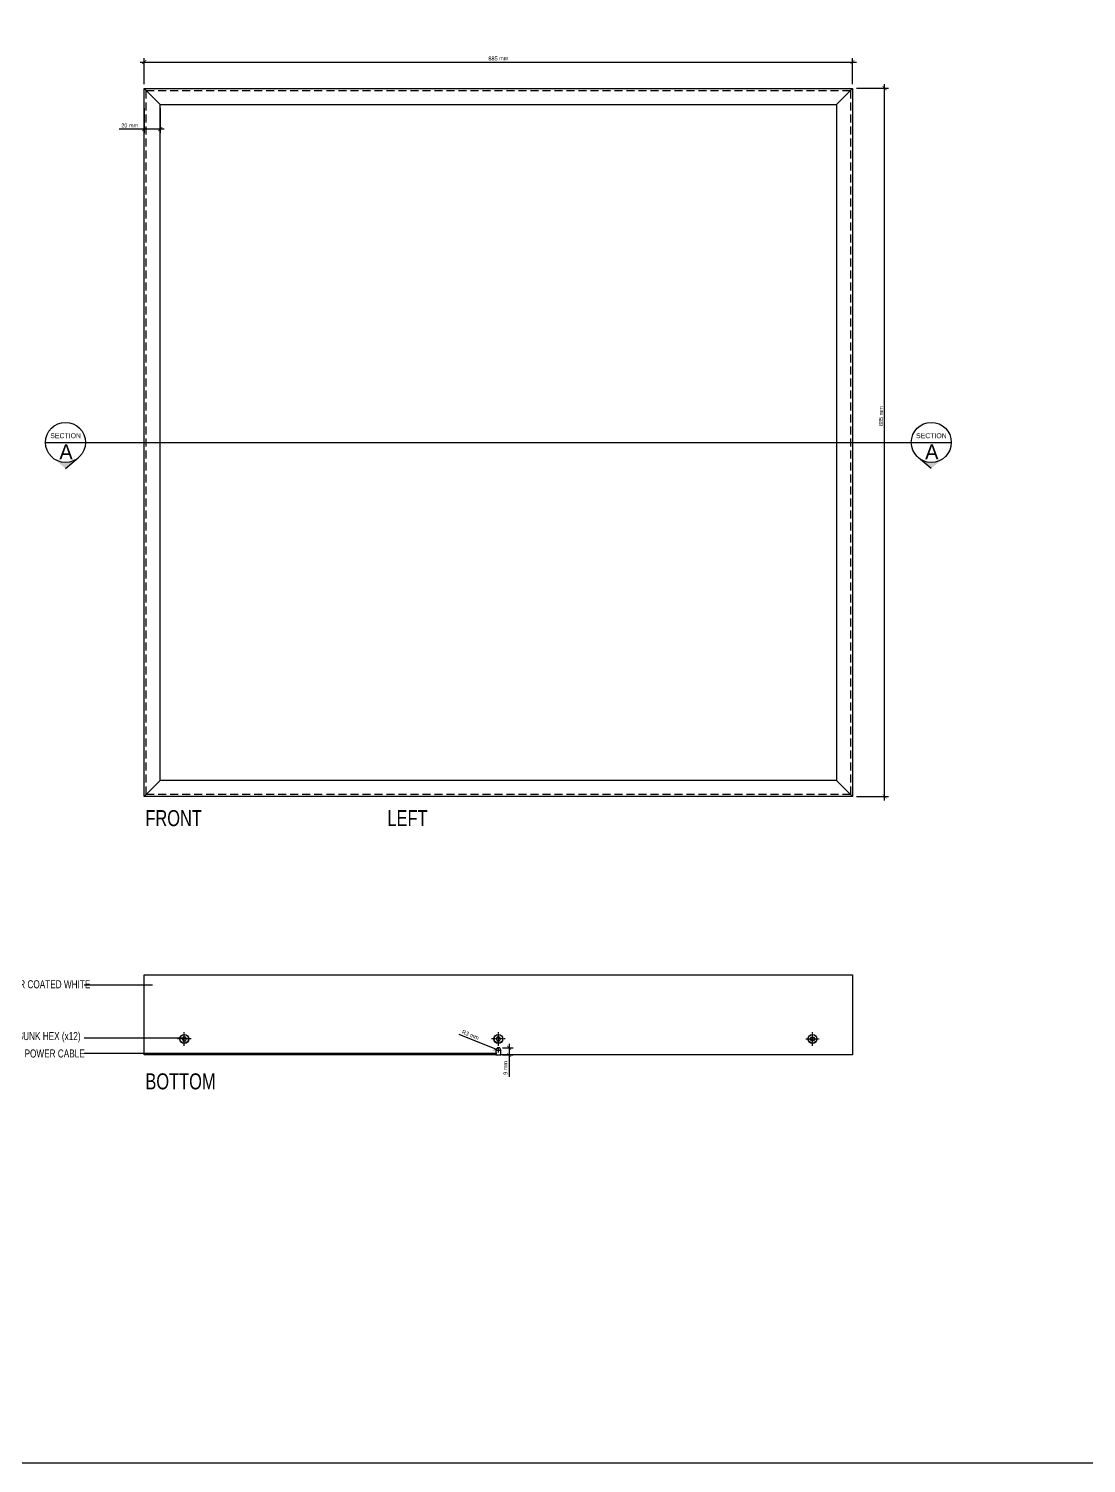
# Model space of a CAD drawing. Header units: millimetres. Extents: x 1386 to 8252, y -7259 to -4289.
# Drawn here: x 2164 to 3486, y -7259 to -5466 of the extents above; entities that cross this region are included whole.
import ezdxf

# ---------------------------------------------------------------- set-up
doc = ezdxf.new("R2010")
doc.units = ezdxf.units.MM
doc.linetypes.add('CENTER', pattern=[2, 1.25, -0.25, 0.25, -0.25])
doc.linetypes.add('DASHED', pattern=[0.75, 0.5, -0.25])
for name, color, linetype in [('behind', 252, 'Continuous'), ('box', 50, 'Continuous'), ('dims', 7, 'Continuous'), ('Frame', 20, 'Continuous'), ('Frame nut & bolt', 210, 'Continuous')]:
    doc.layers.add(name, color=color, linetype=linetype)
doc.styles.add('1-20 COA', font='swisscl.ttf', dxfattribs={"height": 40})
doc.dimstyles.new('Architectural-Metric', dxfattribs={"dimtxt": 3, "dimasz": 3, "dimexe": 3, "dimexo": 1.5, "dimgap": 2, "dimtad": 1, "dimzin": 3, "dimdsep": 46, "dimtxsty": 'Standard', "dimblk": 'ARCHTICK', "dimcen": 3, "dimdle": 3, "dimazin": 2, "dimtfac": 1, "dimtofl": 0, "dimtmove": 0, "dimatfit": 3, "dimfxl": 1, "dimfrac": 1, "dimtolj": 1, "dimtzin": 0, "dimarcsym": 0})

# ---------------------------------------------------------------- blocks, each defined once
blk = doc.blocks.new('_ArchTick')
at = {"color": 0, "linetype": 'ByBlock', "const_width": 0.15}
blk.add_lwpolyline([(-0.5, -0.5), (0.5, 0.5)], dxfattribs=at)
blk = doc.blocks.new('*D53')
at = {"layer": 'Defpoints', "color": 0, "transparency": 16777216}
for p in [(2748.6, -6741.5), (2751.4, -6742.6)]:
    blk.add_point(p, dxfattribs=at)
at = {"layer": 'dims', "color": 0, "lineweight": -2, "transparency": 16777216}
for p, q in [((2702.1, -6722.6), (2748.6, -6741.5)), ((2751.4, -6745.6), (2751.4, -6739.6)), ((2748.4, -6742.6), (2754.4, -6742.6))]:
    blk.add_line(p, q, dxfattribs=at)
at = {"layer": 'dims', "color": 0, "lineweight": -2, "transparency": 16777216, "xscale": 5, "yscale": 5, "zscale": 5, "rotation": 337.9654504339829}
blk.add_blockref('_ArchTick', (2748.6, -6741.5), dxfattribs=at)
at = {"layer": 'dims', "color": 0, "transparency": 16777216, "insert": (2716.5, -6723.6), "char_height": 5, "attachment_point": 5, "rotation": 337.9655}
blk.add_mtext('\\A1;R3 mm', dxfattribs=at)
blk = doc.blocks.new('*D38')
at = {"layer": 'Defpoints', "color": 0, "transparency": 16777216}
for p in [(2751.4, -6739.6), (2751.4, -6748.6), (2764.8, -6748.6)]:
    blk.add_point(p, dxfattribs=at)
at = {"layer": 'dims', "color": 0, "lineweight": -2, "transparency": 16777216}
for p, q in [((2756.4, -6739.6), (2769.8, -6739.6)), ((2764.8, -6734.6), (2764.8, -6748.6)), ((2756.4, -6748.6), (2769.8, -6748.6)), ((2764.8, -6748.6), (2764.8, -6775.9))]:
    blk.add_line(p, q, dxfattribs=at)
at = {"layer": 'dims', "color": 0, "lineweight": -2, "transparency": 16777216, "xscale": 5, "yscale": 5, "zscale": 5}
for p, rotation in [((2764.8, -6739.6), 90), ((2764.8, -6748.6), 270)]:
    blk.add_blockref('_ArchTick', p, dxfattribs=dict(at, rotation=rotation))
at = {"layer": 'dims', "color": 0, "transparency": 16777216, "insert": (2760.3, -6764.8), "char_height": 5, "attachment_point": 5, "rotation": 90}
blk.add_mtext('\\A1;9 mm', dxfattribs=at)
blk = doc.blocks.new('*D44')
at = {"layer": 'Defpoints', "color": 0, "transparency": 16777216}
for p in [(3193.9, -5507.8), (2308.9, -5540.6), (3193.9, -5540.6)]:
    blk.add_point(p, dxfattribs=at)
at = {"layer": 'dims', "color": 0, "lineweight": -2, "transparency": 16777216}
for p, q in [((2308.9, -5535.6), (2308.9, -5502.8)), ((3193.9, -5535.6), (3193.9, -5502.8)), ((2303.9, -5507.8), (3198.9, -5507.8))]:
    blk.add_line(p, q, dxfattribs=at)
at = {"layer": 'dims', "color": 0, "lineweight": -2, "transparency": 16777216, "xscale": 5, "yscale": 5, "zscale": 5, "rotation": 180}
blk.add_blockref('_ArchTick', (2308.9, -5507.8), dxfattribs=at)
at = {"layer": 'dims', "color": 0, "lineweight": -2, "transparency": 16777216, "xscale": 5, "yscale": 5, "zscale": 5}
blk.add_blockref('_ArchTick', (3193.9, -5507.8), dxfattribs=at)
at = {"layer": 'dims', "color": 0, "transparency": 16777216, "insert": (2751.4, -5503.3), "char_height": 5, "attachment_point": 5}
blk.add_mtext('\\A1;885 mm', dxfattribs=at)
blk = doc.blocks.new('*D45')
at = {"layer": 'Defpoints', "color": 0, "transparency": 16777216}
for p in [(3193.9, -5540.6), (3234, -5540.6), (3193.9, -6425.6)]:
    blk.add_point(p, dxfattribs=at)
at = {"layer": 'dims', "color": 0, "lineweight": -2, "transparency": 16777216}
for p, q in [((3234, -6430.6), (3234, -5535.6)), ((3198.9, -5540.6), (3239, -5540.6)), ((3198.9, -6425.6), (3239, -6425.6))]:
    blk.add_line(p, q, dxfattribs=at)
at = {"layer": 'dims', "color": 0, "lineweight": -2, "transparency": 16777216, "xscale": 5, "yscale": 5, "zscale": 5}
for p, rotation in [((3234, -5540.6), 90), ((3234, -6425.6), 270)]:
    blk.add_blockref('_ArchTick', p, dxfattribs=dict(at, rotation=rotation))
at = {"layer": 'dims', "color": 0, "transparency": 16777216, "insert": (3229.5, -5950.3), "char_height": 5, "attachment_point": 5, "rotation": 90}
blk.add_mtext('\\A1;885 mm', dxfattribs=at)
blk = doc.blocks.new('*D58')
at = {"layer": 'Defpoints', "color": 0, "transparency": 16777216}
for p in [(2308.9, -5560.6), (2328.9, -5560.6), (2308.9, -5591.6)]:
    blk.add_point(p, dxfattribs=at)
at = {"layer": 'dims', "color": 0, "lineweight": -2, "transparency": 16777216}
for p, q in [((2308.9, -5565.6), (2308.9, -5596.6)), ((2328.9, -5565.6), (2328.9, -5596.6)), ((2308.9, -5591.6), (2277.4, -5591.6)), ((2333.9, -5591.6), (2308.9, -5591.6))]:
    blk.add_line(p, q, dxfattribs=at)
at = {"layer": 'dims', "color": 0, "lineweight": -2, "transparency": 16777216, "xscale": 5, "yscale": 5, "zscale": 5, "rotation": 180}
blk.add_blockref('_ArchTick', (2308.9, -5591.6), dxfattribs=at)
at = {"layer": 'dims', "color": 0, "lineweight": -2, "transparency": 16777216, "xscale": 5, "yscale": 5, "zscale": 5}
blk.add_blockref('_ArchTick', (2328.9, -5591.6), dxfattribs=at)
at = {"layer": 'dims', "color": 0, "transparency": 16777216, "insert": (2290.7, -5587.1), "char_height": 5, "attachment_point": 5}
blk.add_mtext('\\A1;20 mm', dxfattribs=at)

msp = doc.modelspace()

# ---------------------------------------------------------------- hatches: boundary and pattern name
at = {"layer": 'dims'}
for points in [[(2194.51, -6002.36, 0.3611576), (2226.46, -6002.36), (2210.48, -6015.63)], [(3308.31, -6002.36, -0.3611576), (3276.36, -6002.36), (3292.33, -6015.63)]]:
    msp.add_hatch(color=256, dxfattribs=at).paths.add_polyline_path(points)

# ---------------------------------------------------------------- linework, layer by layer
msp.add_lwpolyline([(1386.06, -7258.94), (1386.06, -4288.94), (5586.06, -4288.94), (5586.06, -7258.94), (1386.06, -7258.94)])
at = {"layer": 'behind'}
msp.add_lwpolyline([(2748.41, -6748.58), (2754.41, -6748.58)], dxfattribs=at)
at = {"layer": 'box', "linetype": 'DASHED', "ltscale": 20}
msp.add_lwpolyline([(2311.41, -5543.13), (3191.41, -5543.13), (3191.41, -6423.13), (2311.41, -6423.13)], close=True, dxfattribs=at)
msp.add_lwpolyline([(2311.41, -5543.13), (3191.41, -5543.13), (3191.41, -6423.13), (2311.41, -6423.13)], close=True, dxfattribs=at)
at = {"layer": 'dims'}
for p, q in [((2210.48, -6015.63), (2226.46, -6002.36)), ((3292.33, -6015.63), (3276.36, -6002.36))]:
    msp.add_line(p, q, dxfattribs=at)
for points in [[(2185.48, -5983.13), (2235.48, -5983.13)], [(2235.48, -5983.13), (3267.33, -5983.13)], [(3267.33, -5983.13), (3317.33, -5983.13)]]:
    msp.add_lwpolyline(points, dxfattribs=at)
at = {"layer": 'dims', "linetype": 'Continuous'}
for points in [[(2233.6, -6660.94), (2319.33, -6660.94)], [(2233.6, -6727.35), (2357.93, -6727.35)], [(2233.6, -6746.23), (2749.5, -6746.23)]]:
    msp.add_lwpolyline(points, dxfattribs=at)
at = {"layer": 'dims'}
for centre in [(2210.48, -5983.13), (3292.33, -5983.13)]:
    msp.add_circle(centre, 25, dxfattribs=at)
at = {"layer": 'Frame', "ltscale": 20}
for points in [[(2308.91, -5540.63), (3193.91, -5540.63), (3193.91, -6425.63), (2308.91, -6425.63)], [(2328.91, -5560.63), (3173.91, -5560.63), (3173.91, -6405.63), (2328.91, -6405.63)]]:
    msp.add_lwpolyline(points, close=True, dxfattribs=at)
for points in [[(2308.91, -5540.63), (2328.91, -5560.63)], [(3173.91, -5560.63), (3193.91, -5540.63)], [(2328.91, -6405.63), (2308.91, -6425.63)], [(3173.91, -6405.63), (3193.91, -6425.63)]]:
    msp.add_lwpolyline(points, dxfattribs=at)
at = {"layer": 'Frame'}
msp.add_lwpolyline([(2754.41, -6748.58), (2754.41, -6742.58, 1), (2748.41, -6742.58), (2748.41, -6748.58), (2308.91, -6748.58), (2308.91, -6748.58), (2308.91, -6648.58), (3193.91, -6648.58), (3193.91, -6748.58), (3193.91, -6748.58)], format="xyb", close=True, dxfattribs=at)
for centre in [(2358.91, -6728.58), (2751.41, -6728.58), (3143.91, -6728.58)]:
    msp.add_circle(centre, 5.62, dxfattribs=at)
at = {"layer": 'Frame nut & bolt', "linetype": 'CENTER'}
for points in [[(2358.91, -6737.05), (2358.91, -6720.12)], [(2751.41, -6737.05), (2751.41, -6720.12)], [(3143.91, -6737.05), (3143.91, -6720.12)], [(2367.37, -6728.58), (2350.44, -6728.58)], [(2759.87, -6728.58), (2742.94, -6728.58)], [(3135.44, -6728.58), (3152.37, -6728.58)]]:
    msp.add_lwpolyline(points, dxfattribs=at)
at = {"layer": 'Frame nut & bolt'}
for points in [[(2356.19, -6728.58), (2357.55, -6730.94), (2360.27, -6730.94), (2361.63, -6728.58), (2360.27, -6726.23), (2357.55, -6726.23)], [(2748.69, -6728.58), (2750.05, -6730.94), (2752.77, -6730.94), (2754.13, -6728.58), (2752.77, -6726.23), (2750.05, -6726.23)], [(3146.63, -6728.58), (3145.27, -6730.94), (3142.55, -6730.94), (3141.19, -6728.58), (3142.55, -6726.23), (3145.27, -6726.23)]]:
    msp.add_lwpolyline(points, close=True, dxfattribs=at)
for centre in [(2358.91, -6728.58), (2751.41, -6728.58), (3143.91, -6728.58)]:
    msp.add_circle(centre, 5.42, dxfattribs=at)

# ---------------------------------------------------------------- texts
at = {"layer": 'dims', "width": 28.1292, "attachment_point": 5}
for s, insert, char_height in [('SECTION', (2210.62, -5974.76), 6.25), ('A', (2211.13, -5995.03), 18.75), ('SECTION', (3292.47, -5974.76), 6.25), ('A', (3292.98, -5995.03), 18.75)]:
    msp.add_mtext(s, dxfattribs=dict(at, insert=insert, char_height=char_height))
at = {"layer": 'dims', "linetype": 'Continuous', "style": '1-20 COA'}
for s, insert, char_height, width, attachment_point in [('FRONT', (2310.29, -6442.66), 20, 795.0268, 1), ('LEFT', (2662.9, -6442.66), 20, 795.0268, 3), ('\\pi2944.82075;OUTER FRAME. CHAMFERED AND WELDED AT CORNERS. POWDER COATED WHITE', (-1122.98, -6655.27), 10, 3352.0619, 1), ('\\pi3202.54683;M6 COUNTER-SUNK HEX (x12)', (-1122.98, -6733.02), 10, 3352.0619, 7), ('\\pi3186.05273;MOUSE-HOLE FOR POWER CABLE', (-1122.98, -6751.91), 10, 3352.0619, 7), ('BOTTOM', (2310.29, -6771.63), 20, 795.0268, 1)]:
    msp.add_mtext(s, dxfattribs=dict(at, insert=insert, char_height=char_height, width=width, attachment_point=attachment_point))

# ---------------------------------------------------------------- dimensions: what is measured, and where the dimension line sits
at = {"layer": 'dims'}
for base, p1, p2, picture, middle in [((3193.91, -5507.75), (2308.91, -5540.63), (3193.91, -5540.63), '*D44', (2751.41, -5503.25)), ((2308.91, -5591.6), (2328.91, -5560.63), (2308.91, -5560.63), '*D58', (2290.66, -5587.1))]:
    dim = msp.add_linear_dim(base=base, p1=p1, p2=p2, dimstyle='Architectural-Metric', override={"dimtxt": 5, "dimasz": 5, "dimexe": 5, "dimexo": 5, "dimdec": 1, "dimzin": 11, "dimpost": ' mm', "dimdle": 5}, dxfattribs=at)
    dim.commit()
    dim.dimension.update_dxf_attribs({"geometry": picture, "text_midpoint": middle})
dim = msp.add_linear_dim(base=(3234.01, -5540.63), p1=(3193.91, -6425.63), p2=(3193.91, -5540.63), angle=270, dimstyle='Architectural-Metric', override={"dimtxt": 5, "dimasz": 5, "dimexe": 5, "dimexo": 5, "dimdec": 1, "dimzin": 11, "dimpost": ' mm', "dimdle": 5}, dxfattribs=at)
dim.commit()
dim.dimension.update_dxf_attribs({"geometry": '*D45', "text_midpoint": (3234.01, -5950.31), "dimtype": 160})
dim = msp.add_radius_dim(center=(2751.41, -6742.58), mpoint=(2748.63, -6741.46), dimstyle='Architectural-Metric', override={"dimtxt": 5, "dimasz": 5, "dimexe": 5, "dimexo": 5, "dimdec": 1, "dimzin": 11, "dimpost": ' mm', "dimdle": 5}, dxfattribs=at)
dim.commit()
dim.dimension.update_dxf_attribs({"geometry": '*D53', "text_midpoint": (2714.78, -6727.76), "dimtype": 164})
dim = msp.add_linear_dim(base=(2764.78, -6748.58), p1=(2751.41, -6739.58), p2=(2751.41, -6748.58), angle=90, dimstyle='Architectural-Metric', override={"dimtxt": 5, "dimasz": 5, "dimexe": 5, "dimexo": 5, "dimdec": 1, "dimzin": 11, "dimpost": ' mm', "dimdle": 5}, dxfattribs=at)
dim.commit()
dim.dimension.update_dxf_attribs({"geometry": '*D38', "text_midpoint": (2760.28, -6764.75)})

doc.saveas('drawing.dxf')
